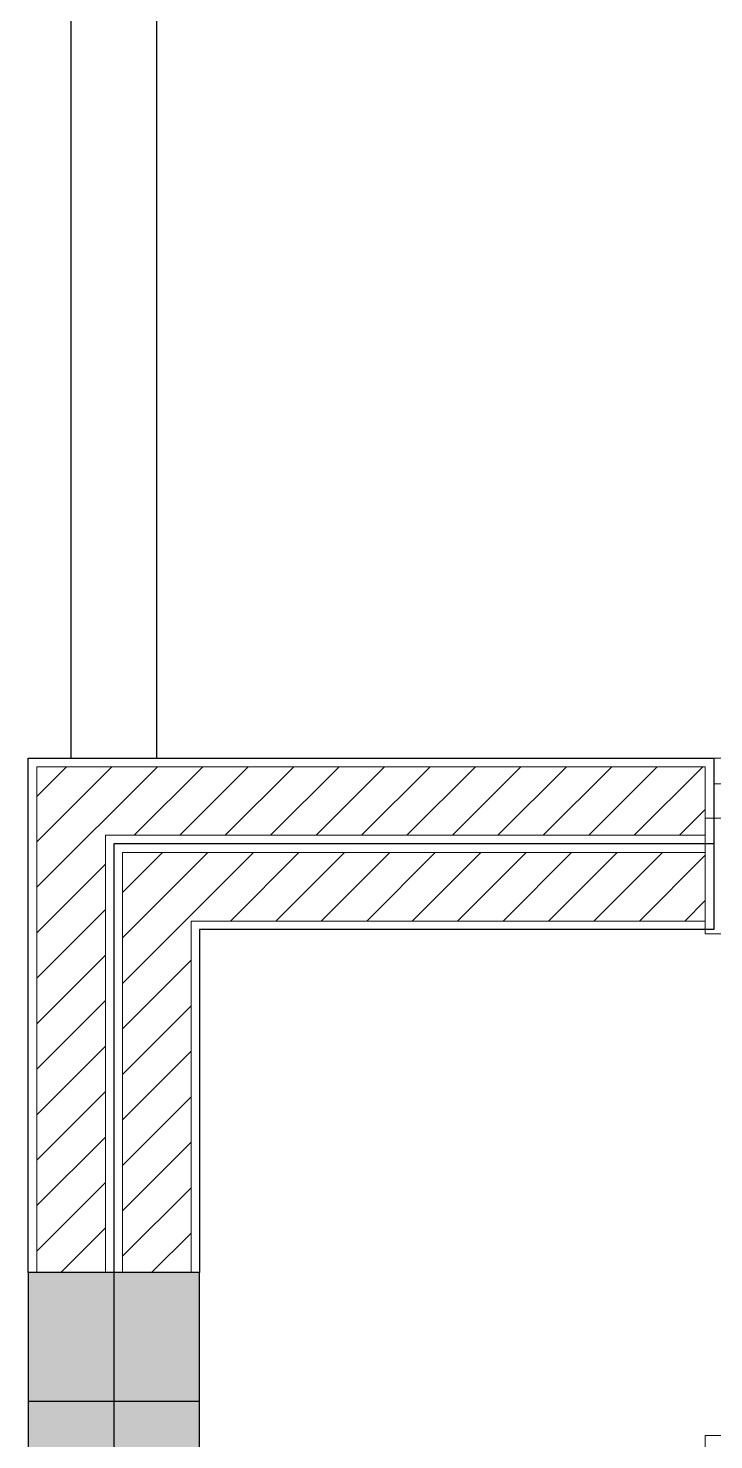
# Model space of a CAD drawing. Header units: inches. Extents: x -315689 to -186947, y -1261464 to -1173043.
# Drawn here: x -258652 to -257852, y -1208109 to -1206463 of the extents above; entities that cross this region are included whole.
import ezdxf

# ---------------------------------------------------------------- set-up
doc = ezdxf.new("R2010")
doc.units = ezdxf.units.IN
doc.header["$LTSCALE"] = 30
doc.header["$MEASUREMENT"] = 0
for name, color, linetype, lineweight in [('200mm Wall', 7, 'Continuous', 20), ('A-WALL-4-20', 252, 'Continuous', 0), ('B-WINDOW 2', 142, 'Continuous', 0), ('D-FURNITURES-COUNTER-CABINET', 40, 'Continuous', 0), ('floor', 1, 'Continuous', 18)]:
    doc.layers.add(name, color=color, linetype=linetype, lineweight=lineweight)
doc.layers.add('WALL', color=3, linetype='Continuous')

# ---------------------------------------------------------------- blocks, each defined once
blk = doc.blocks.new('zhu2')
at = {"lineweight": 25}
blk.add_hatch(color=5, dxfattribs=at).paths.add_polyline_path([(704694, -104492), (704694, -104792), (704894, -104792), (704894, -104492)])
at = {"color": 5, "lineweight": 25}
for p, q in [((704794, -104492), (704794, -104792)), ((704694, -104642), (704894, -104642))]:
    blk.add_line(p, q, dxfattribs=at)
blk.add_lwpolyline([(704694, -104492), (704694, -104792), (704894, -104792), (704894, -104492), (704694, -104492)], dxfattribs=at)
blk = doc.blocks.new('jgzhuzjd')
at = {"color": 3, "lineweight": 25}
blk.add_blockref('zhu2', (-415512.5, 114503), dxfattribs=at)
blk = doc.blocks.new('AR-Hing-Alu-Window-100cm-200-Frame_Flat-A')
at = {"color": 0}
for points in [[(-440, -30), (-500, -30), (-500, -70), (-440, -70)], [(-30, -30), (-440, -30), (-440, -70), (-30, -70)], [(30, -30), (-30, -30), (-30, -70), (30, -70)], [(30, -70), (-30, -70), (-30, -110), (30, -110)], [(440, -70), (30, -70), (30, -110), (440, -110)], [(500, -70), (440, -70), (440, -110), (500, -110)]]:
    blk.add_lwpolyline(points, close=True, dxfattribs=at)
for points in [[(-440, -47.5), (-30, -47.5)], [(-440, -52.5), (-30, -52.5)], [(30, -87.5), (440, -87.5)], [(30, -92.5), (440, -92.5)]]:
    blk.add_lwpolyline(points, dxfattribs=at)
blk = doc.blocks.new('GL')
at = {"layer": 'A-WALL-4-20'}
h = blk.add_hatch(dxfattribs=at)
h.set_pattern_fill('ANSI31', color=253, scale=300)
h.set_pattern_definition([(45, (-312528.227, -764272.604), (-26.5165043, 26.5165043), [])])
h.paths.add_polyline_path([(-257861.9, -1177597.9), (-258641.9, -1177597.9), (-258641.9, -1178187.9), (-258561.9, -1178187.9), (-258561.9, -1177677.9), (-257861.9, -1177677.9)])
h.paths.add_polyline_path([(-257861.9, -1177697.9), (-258541.9, -1177697.9), (-258541.9, -1178187.9), (-258461.9, -1178187.9), (-258461.9, -1177777.9), (-257861.9, -1177777.9)], flags=17)
for points in [[(-258601.9, -1177587.9), (-258601.9, -1175537.9), (-250101.9, -1175537.9), (-250101.9, -1177587.9)], [(-258501.9, -1177587.9), (-258501.9, -1175637.9), (-250201.9, -1175637.9), (-250201.9, -1177587.9)]]:
    blk.add_lwpolyline(points)
blk.add_line((-256851.9, -1177587.9), (-257851.9, -1177587.9), dxfattribs=at)
at = {"layer": 'A-WALL-4-20', "color": 6}
blk.add_lwpolyline([(-257861.9, -1177657.9), (-256841.9, -1177657.9), (-256841.9, -1177792.9), (-257861.9, -1177792.9)], close=True, dxfattribs=at)
at = {"layer": 'D-FURNITURES-COUNTER-CABINET', "ltscale": 0.5}
blk.add_lwpolyline([(-256836.9, -1177787.9), (-256651.9, -1177787.9), (-256651.9, -1178377.9), (-257861.9, -1178377.9), (-257861.9, -1181087.9), (-258451.9, -1181087.9), (-258451.9, -1177787.9), (-257866.9, -1177787.9)], dxfattribs=at)
at = {"layer": 'floor', "color": 253}
for p, q in [((-257861.9, -1177677.9), (-257861.9, -1177597.9)), ((-257861.9, -1177697.9), (-257861.9, -1177777.9))]:
    blk.add_line(p, q, dxfattribs=at)
for points in [[(-257861.9, -1177597.9), (-258641.9, -1177597.9), (-258641.9, -1178187.9)], [(-257861.9, -1177677.9), (-258561.9, -1177677.9), (-258561.9, -1178187.9)], [(-257861.9, -1177697.9), (-258541.9, -1177697.9), (-258541.9, -1178187.9)], [(-257861.9, -1177777.9), (-258461.9, -1177777.9), (-258461.9, -1178187.9)]]:
    blk.add_lwpolyline(points, dxfattribs=at)
at = {"layer": 'WALL'}
blk.add_lwpolyline([(-257851.9, -1177787.9), (-258451.9, -1177787.9), (-258451.9, -1178187.9), (-258651.9, -1178187.9), (-258651.9, -1177587.9), (-257851.9, -1177587.9)], close=True, dxfattribs=at)
blk.add_lwpolyline([(-257851.9, -1177687.9), (-258551.9, -1177687.9), (-258551.9, -1178187.9)], dxfattribs=at)
at = {"layer": '200mm Wall'}
blk.add_blockref('jgzhuzjd', (-547833.4, -1188198.9), dxfattribs=at)
at = {"layer": 'B-WINDOW 2'}
blk.add_blockref('AR-Hing-Alu-Window-100cm-200-Frame_Flat-A', (-257351.9, -1177587.9), dxfattribs=at)

msp = doc.modelspace()

# ---------------------------------------------------------------- block references
msp.add_blockref('GL', (0, -29726.1))

doc.saveas('drawing.dxf')
